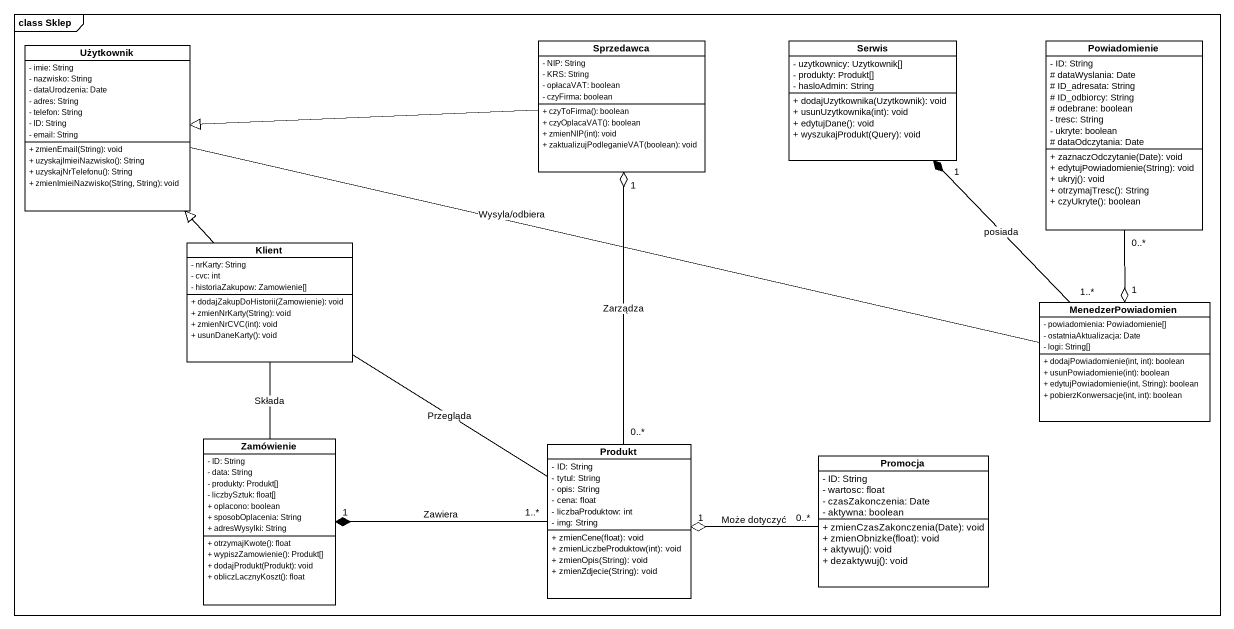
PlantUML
@startuml
mainframe class Sklep
hide circle
hide empty members
skinparam classAttributeIconSize 0
class Użytkownik {
  - imie: String
  - nazwisko: String
  - dataUrodzenia: Date
  - adres: String
  - telefon: String
  - ID: String
  - email: String
  + zmienEmail(String): void
  + uzyskajImieiNazwisko(): String
  + uzyskajNrTelefonu(): String
  + zmienImieiNazwisko(String, String): void
}
class Sprzedawca {
  - NIP: String
  - KRS: String
  - opłacaVAT: boolean
  - czyFirma: boolean
  + czyToFirma(): boolean
  + czyOplacaVAT(): boolean
  + zmienNIP(int): void
  + zaktualizujPodleganieVAT(boolean): void
}
class Serwis {
  - uzytkownicy: Uzytkownik[]
  - produkty: Produkt[]
  - hasloAdmin: String
  + dodajUzytkownika(Uzytkownik): void
  + usunUzytkownika(int): void
  + edytujDane(): void
  + wyszukajProdukt(Query): void
}
class Powiadomienie {
  - ID: String
  # dataWyslania: Date
  # ID_adresata: String
  # ID_odbiorcy: String
  # odebrane: boolean
  - tresc: String
  - ukryte: boolean
  # dataOdczytania: Date
  + zaznaczOdczytanie(Date): void
  + edytujPowiadomienie(String): void
  + ukryj(): void
  + otrzymajTresc(): String
  + czyUkryte(): boolean
}
class Klient {
  - nrKarty: String
  - cvc: int
  - historiaZakupow: Zamowienie[]
  + dodajZakupDoHistorii(Zamowienie): void
  + zmienNrKarty(String): void
  + zmienNrCVC(int): void
  + usunDaneKarty(): void
}
class MenedzerPowiadomien {
  - powiadomienia: Powiadomienie[]
  - ostatniaAktualizacja: Date
  - logi: String[]
  + dodajPowiadomienie(int, int): boolean
  + usunPowiadomienie(int): boolean
  + edytujPowiadomienie(int, String): boolean
  + pobierzKonwersacje(int, int): boolean
}
class Zamówienie {
  - ID: String
  - data: String
  - produkty: Produkt[]
  - liczbySztuk: float[]
  + oplacono: boolean
  + sposobOplacenia: String
  + adresWysylki: String
  + otrzymajKwote(): float
  + wypiszZamowienie(): Produkt[]
  + dodajProdukt(Produkt): void
  + obliczLacznyKoszt(): float
}
class Produkt {
  - ID: String
  - tytul: String
  - opis: String
  - cena: float
  - liczbaProduktow: int
  - img: String
  + zmienCene(float): void
  + zmienLiczbeProduktow(int): void
  + zmienOpis(String): void
  + zmienZdjecie(String): void
}
class Promocja {
  - ID: String
  - wartosc: float
  - czasZakonczenia: Date
  - aktywna: boolean
  + zmienCzasZakonczenia(Date): void
  + zmienObnizke(float): void
  + aktywuj(): void
  + dezaktywuj(): void
}
Użytkownik -right- MenedzerPowiadomien : Wysyla/odbiera
Sprzedawca -left-|> Użytkownik
Powiadomienie "0..*" --o "1" MenedzerPowiadomien
Klient -up-|> Użytkownik
Klient -- Zamówienie : Składa
Klient -- Produkt : Przegląda
MenedzerPowiadomien "1..*" -up-* "1" Serwis : posiada
Produkt "0..*" -up-o "1" Sprzedawca : Zarządza
Produkt "1..*" -left-* "1" Zamówienie : Zawiera
Promocja "0..*" -left-o "1" Produkt : Może dotyczyć
@enduml
